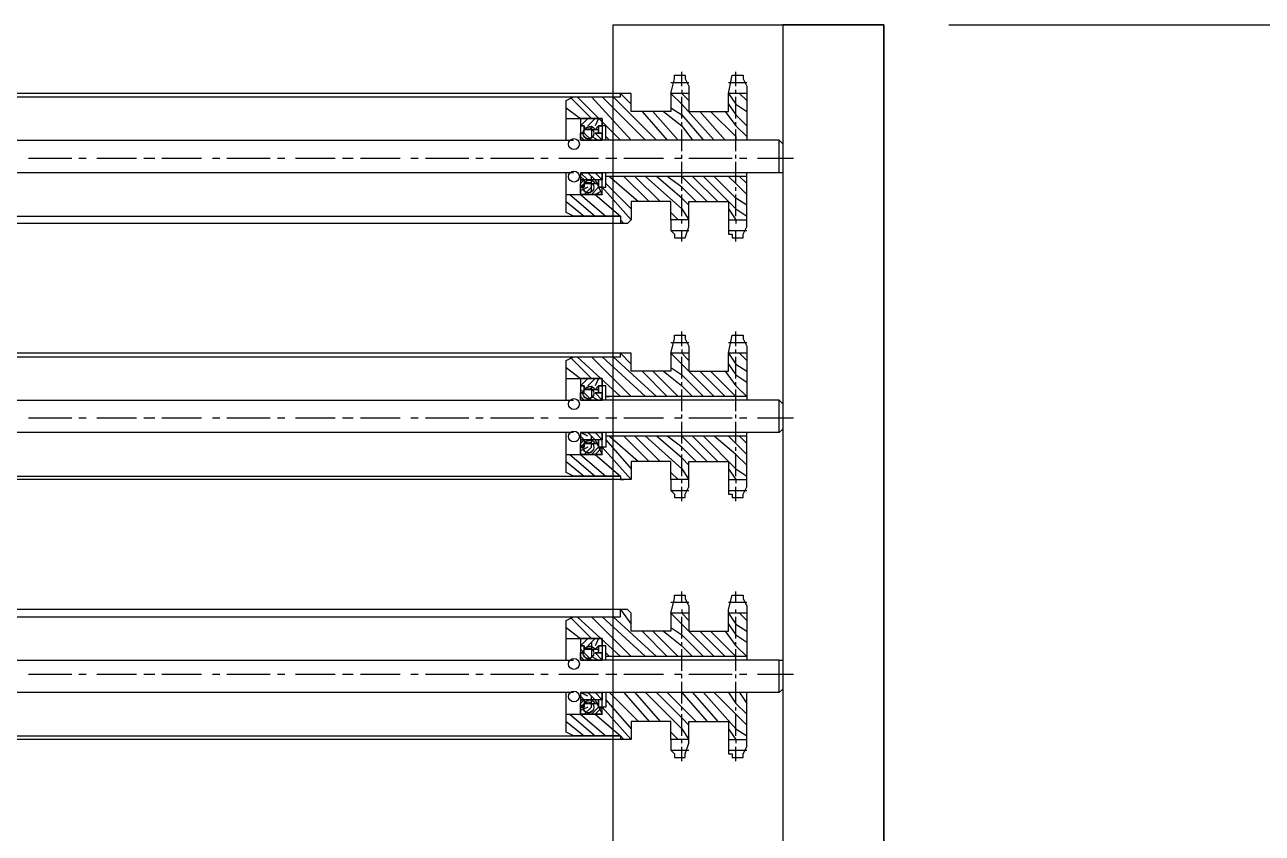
# Model space of a CAD drawing. Header units: millimetres. Extents: x -283029 to -254660, y -24907 to 10674.
# Drawn here: x -279301.25 to -279285.39, y -18354.24 to -18343.88 of the extents above; entities that cross this region are included whole.
import ezdxf

# ---------------------------------------------------------------- set-up
doc = ezdxf.new("R2010")
doc.units = ezdxf.units.MM
doc.header["$LTSCALE"] = 100
doc.layers.add('PDF2_0', color=2, linetype='Continuous')
doc.layers.add('PDF2_3中心线层', color=2, linetype='Continuous')

msp = doc.modelspace()

# ---------------------------------------------------------------- linework, layer by layer
at = {"layer": 'PDF2_0', "color": 7, "lineweight": 25}
for points in [[(-279290.238, -18343.881), (-279290.238, -18367.203), (-279293.708, -18367.203), (-279293.708, -18343.881)], [(-279291.534, -18343.881), (-279291.534, -18367.203), (-279290.238, -18367.203), (-279290.238, -18343.881)]]:
    msp.add_lwpolyline(points, close=True, dxfattribs=at)
at = {"layer": 'PDF2_0', "color": 3, "lineweight": 25}
msp.add_lwpolyline([(-279289.405, -18343.881), (-279282.279, -18343.881)], dxfattribs=at)
at = {"layer": 'PDF2_0', "lineweight": 25}
for points in [[(-279292.829, -18344.668), (-279292.829, -18344.483)], [(-279292.135, -18344.668), (-279292.135, -18344.483)], [(-279292.413, -18345.362), (-279292.829, -18344.899), (-279292.968, -18344.761), (-279292.922, -18344.576), (-279292.922, -18344.529), (-279292.783, -18344.529), (-279292.783, -18344.576), (-279292.737, -18344.668), (-279292.737, -18344.714), (-279292.737, -18344.761), (-279292.737, -18344.807), (-279292.737, -18344.946), (-279292.737, -18344.992), (-279292.552, -18344.992), (-279292.32, -18344.992), (-279292.228, -18344.992), (-279292.228, -18344.761), (-279292.181, -18344.529), (-279292.043, -18344.529), (-279292.043, -18344.576), (-279291.996, -18344.668), (-279291.996, -18344.714), (-279291.996, -18344.761), (-279292.228, -18344.761), (-279292.135, -18344.899), (-279291.996, -18344.992)], [(-279292.968, -18344.622), (-279292.875, -18344.622), (-279292.829, -18344.622), (-279292.737, -18344.622)], [(-279292.228, -18344.622), (-279292.135, -18344.622), (-279292.089, -18344.622), (-279291.996, -18344.622)], [(-279294.31, -18345.362), (-279294.31, -18344.853), (-279294.217, -18344.807), (-279293.616, -18344.807)], [(-279294.264, -18344.807), (-279293.986, -18345.085)], [(-279294.171, -18344.807), (-279293.616, -18345.362)], [(-279293.986, -18344.807), (-279293.477, -18345.362)], [(-279291.996, -18344.761), (-279291.996, -18345.362), (-279293.801, -18345.362), (-279293.801, -18345.177), (-279293.847, -18345.177)], [(-279293.847, -18344.807), (-279293.292, -18345.362)], [(-279293.708, -18344.807), (-279293.153, -18345.362)], [(-279292.737, -18344.761), (-279292.968, -18344.761), (-279292.968, -18344.992), (-279293.477, -18344.992), (-279293.477, -18344.761), (-279293.523, -18344.761), (-279293.616, -18344.761), (-279293.477, -18344.899)], [(-279292.829, -18344.714), (-279292.829, -18344.761), (-279292.737, -18344.853)], [(-279292.829, -18345.085), (-279292.829, -18344.807)], [(-279292.135, -18344.761), (-279292.135, -18344.714)], [(-279292.135, -18345.085), (-279292.135, -18344.807)], [(-279292.089, -18344.761), (-279291.996, -18344.853)], [(-279294.31, -18344.946), (-279294.125, -18345.085), (-279294.125, -18345.362)], [(-279292.968, -18344.946), (-279292.829, -18345.038), (-279292.552, -18345.362)], [(-279292.228, -18344.899), (-279292.135, -18345.038), (-279291.996, -18345.177)], [(-279294.31, -18345.085), (-279294.31, -18345.085)], [(-279294.31, -18345.085), (-279294.125, -18345.085), (-279294.125, -18345.177)], [(-279293.894, -18345.223), (-279293.894, -18345.177), (-279293.847, -18345.177), (-279293.894, -18345.177), (-279293.847, -18345.177), (-279293.847, -18345.085), (-279294.125, -18345.085), (-279293.847, -18345.085), (-279293.847, -18345.362), (-279293.847, -18345.27)], [(-279294.125, -18345.085), (-279294.125, -18345.131)], [(-279293.94, -18345.085), (-279294.032, -18345.177)], [(-279293.894, -18345.085), (-279293.94, -18345.177)], [(-279293.338, -18344.992), (-279293.014, -18345.362)], [(-279293.199, -18344.992), (-279292.875, -18345.362)], [(-279293.061, -18344.992), (-279292.829, -18345.177), (-279292.69, -18345.362)], [(-279292.829, -18345.177), (-279292.829, -18345.131)], [(-279292.598, -18344.992), (-279292.274, -18345.362)], [(-279292.459, -18344.992), (-279292.135, -18345.316), (-279292.135, -18345.362)], [(-279292.274, -18344.992), (-279292.135, -18345.177), (-279291.996, -18345.316)], [(-279292.135, -18345.177), (-279292.135, -18345.131)], [(-279291.58, -18345.362), (-279294.125, -18345.362), (-279294.125, -18345.27), (-279294.079, -18345.27), (-279294.125, -18345.27)], [(-279294.079, -18345.223), (-279294.079, -18345.223)], [(-279294.079, -18345.27), (-279293.986, -18345.362)], [(-279293.986, -18345.177), (-279293.986, -18345.316), (-279293.894, -18345.362)], [(-279293.94, -18345.27), (-279293.847, -18345.27), (-279293.94, -18345.27)], [(-279293.94, -18345.27), (-279293.847, -18345.362)], [(-279293.894, -18345.177), (-279293.894, -18345.177)], [(-279292.829, -18345.501), (-279292.829, -18345.223)], [(-279292.135, -18345.501), (-279292.135, -18345.223)], [(-279314.763, -18345.362), (-279294.217, -18345.362)], [(-279294.125, -18345.316), (-279294.079, -18345.362)], [(-279294.125, -18345.362), (-279293.847, -18345.362), (-279294.125, -18345.362)], [(-279293.801, -18345.316), (-279293.755, -18345.362)], [(-279292.829, -18345.594), (-279292.829, -18345.547)], [(-279292.135, -18345.594), (-279292.135, -18345.547)], [(-279294.217, -18345.779), (-279314.763, -18345.779), (-279314.856, -18345.686)], [(-279292.829, -18345.917), (-279292.829, -18345.64)], [(-279292.135, -18345.917), (-279292.135, -18345.64)], [(-279315.087, -18346.288), (-279314.763, -18346.334), (-279293.616, -18346.334), (-279294.217, -18346.334), (-279294.31, -18346.288), (-279294.31, -18345.779)], [(-279291.58, -18345.779), (-279294.125, -18345.779), (-279293.847, -18345.779), (-279294.125, -18345.779), (-279294.125, -18346.056), (-279293.801, -18346.334)], [(-279294.032, -18345.871), (-279294.125, -18345.779), (-279294.125, -18345.871)], [(-279294.032, -18345.779), (-279293.94, -18345.871), (-279294.125, -18345.871), (-279294.079, -18345.871), (-279294.125, -18345.825)], [(-279293.894, -18345.917), (-279293.894, -18345.964), (-279293.894, -18345.917), (-279293.94, -18345.917), (-279293.894, -18345.917), (-279293.894, -18345.964), (-279293.986, -18346.056)], [(-279293.94, -18345.779), (-279293.847, -18345.871)], [(-279293.894, -18345.779), (-279293.847, -18345.779)], [(-279293.894, -18345.871), (-279293.894, -18345.917), (-279293.894, -18345.871)], [(-279293.847, -18345.964), (-279293.801, -18345.964), (-279293.801, -18345.779)], [(-279291.996, -18345.825), (-279293.801, -18345.825)], [(-279293.801, -18345.917), (-279293.477, -18346.241)], [(-279293.755, -18345.825), (-279293.384, -18346.149)], [(-279293.292, -18345.825), (-279292.829, -18346.241), (-279292.737, -18346.38), (-279292.968, -18346.38), (-279292.968, -18346.149), (-279293.477, -18346.149), (-279293.477, -18346.38), (-279293.523, -18346.427), (-279293.616, -18346.427)], [(-279293.57, -18345.825), (-279293.246, -18346.149)], [(-279293.431, -18345.825), (-279293.107, -18346.149)], [(-279292.737, -18346.195), (-279292.829, -18346.103), (-279293.153, -18345.825)], [(-279292.644, -18346.149), (-279292.829, -18345.964), (-279293.014, -18345.825)], [(-279292.968, -18346.38), (-279292.968, -18346.519), (-279292.922, -18346.565), (-279292.922, -18346.612), (-279292.875, -18346.612), (-279292.783, -18346.612), (-279292.737, -18346.473), (-279292.737, -18346.38), (-279292.737, -18346.195), (-279292.737, -18346.149), (-279292.228, -18346.149), (-279292.228, -18346.195), (-279292.228, -18346.241), (-279292.228, -18346.38), (-279292.228, -18346.427), (-279292.228, -18346.473), (-279292.228, -18346.565), (-279292.181, -18346.565), (-279292.181, -18346.612), (-279292.135, -18346.612), (-279292.043, -18346.612), (-279292.043, -18346.565), (-279291.996, -18346.473), (-279291.996, -18346.427), (-279291.996, -18346.38), (-279291.996, -18346.01), (-279291.996, -18345.779)], [(-279292.829, -18345.825), (-279292.505, -18346.149)], [(-279292.69, -18345.825), (-279292.366, -18346.149)], [(-279292.552, -18345.825), (-279292.135, -18346.241), (-279291.996, -18346.334)], [(-279291.996, -18346.195), (-279292.135, -18346.103), (-279292.413, -18345.825)], [(-279292.228, -18345.825), (-279292.135, -18345.917), (-279291.996, -18346.056)], [(-279292.089, -18345.825), (-279291.996, -18345.917)], [(-279294.31, -18346.056), (-279294.125, -18346.056), (-279294.125, -18345.964)], [(-279294.264, -18346.056), (-279293.94, -18346.334)], [(-279294.032, -18345.964), (-279294.125, -18346.01)], [(-279294.125, -18345.964), (-279294.125, -18345.964)], [(-279294.125, -18346.056), (-279293.847, -18346.056), (-279294.125, -18346.056)], [(-279293.986, -18345.964), (-279294.079, -18346.056)], [(-279293.847, -18346.056), (-279293.847, -18345.964), (-279293.894, -18345.964), (-279293.847, -18345.964), (-279293.477, -18346.38)], [(-279292.829, -18346.01), (-279292.829, -18345.964)], [(-279292.829, -18346.334), (-279292.829, -18346.056)], [(-279292.135, -18346.01), (-279292.135, -18345.964)], [(-279292.135, -18346.334), (-279292.135, -18346.056)], [(-279294.31, -18346.149), (-279294.079, -18346.334)], [(-279292.228, -18346.241), (-279292.135, -18346.38), (-279292.135, -18346.427)], [(-279293.616, -18346.38), (-279293.57, -18346.427)], [(-279292.968, -18346.288), (-279292.875, -18346.38)], [(-279292.829, -18346.427), (-279292.829, -18346.38)], [(-279292.228, -18346.38), (-279291.996, -18346.38)], [(-279292.135, -18346.38), (-279292.135, -18346.38)], [(-279292.968, -18346.519), (-279292.875, -18346.519), (-279292.829, -18346.519), (-279292.737, -18346.519)], [(-279292.829, -18346.658), (-279292.829, -18346.519)], [(-279292.228, -18346.519), (-279292.135, -18346.519), (-279292.089, -18346.519), (-279291.996, -18346.519)], [(-279292.135, -18346.658), (-279292.135, -18346.519)], [(-279292.829, -18348), (-279292.829, -18347.815)], [(-279292.135, -18348), (-279292.135, -18347.815)], [(-279292.413, -18348.648), (-279292.829, -18348.231), (-279292.968, -18348.092), (-279292.922, -18347.907), (-279292.922, -18347.861), (-279292.783, -18347.861), (-279292.783, -18347.907), (-279292.737, -18348), (-279292.737, -18348.046), (-279292.737, -18348.092), (-279292.737, -18348.139), (-279292.737, -18348.277), (-279292.737, -18348.324), (-279292.552, -18348.324), (-279292.32, -18348.324), (-279292.228, -18348.324), (-279292.228, -18348.092), (-279292.181, -18347.861), (-279292.043, -18347.861), (-279292.043, -18347.907), (-279291.996, -18348), (-279291.996, -18348.046), (-279291.996, -18348.092), (-279292.228, -18348.092), (-279292.135, -18348.231), (-279291.996, -18348.324)], [(-279292.968, -18347.954), (-279292.875, -18347.954), (-279292.829, -18347.954), (-279292.737, -18347.954)], [(-279292.228, -18347.954), (-279292.135, -18347.954), (-279292.089, -18347.954), (-279291.996, -18347.954)], [(-279294.31, -18348.694), (-279294.31, -18348.185), (-279294.217, -18348.139), (-279293.616, -18348.139)], [(-279294.264, -18348.139), (-279293.986, -18348.416)], [(-279294.171, -18348.139), (-279293.616, -18348.648)], [(-279293.986, -18348.139), (-279293.477, -18348.648)], [(-279293.847, -18348.139), (-279293.292, -18348.648)], [(-279293.708, -18348.139), (-279293.153, -18348.648)], [(-279292.737, -18348.092), (-279292.968, -18348.092), (-279292.968, -18348.324), (-279293.477, -18348.324), (-279293.477, -18348.092), (-279293.523, -18348.092), (-279293.616, -18348.092), (-279293.477, -18348.231)], [(-279292.829, -18348.046), (-279292.829, -18348.092), (-279292.737, -18348.185)], [(-279292.829, -18348.416), (-279292.829, -18348.139)], [(-279292.135, -18348.092), (-279292.135, -18348.046)], [(-279292.135, -18348.416), (-279292.135, -18348.139)], [(-279292.089, -18348.092), (-279291.996, -18348.185)], [(-279291.996, -18348.092), (-279291.996, -18348.694)], [(-279294.31, -18348.277), (-279294.125, -18348.416), (-279294.125, -18348.694)], [(-279292.968, -18348.277), (-279292.829, -18348.37), (-279292.552, -18348.648)], [(-279292.228, -18348.231), (-279292.135, -18348.37), (-279291.996, -18348.463)], [(-279294.31, -18348.416), (-279294.31, -18348.416)], [(-279294.31, -18348.416), (-279294.125, -18348.416), (-279294.125, -18348.509)], [(-279293.894, -18348.555), (-279293.894, -18348.509), (-279293.847, -18348.509), (-279293.894, -18348.509), (-279293.847, -18348.509), (-279293.847, -18348.416), (-279294.125, -18348.416), (-279293.847, -18348.416), (-279293.847, -18348.694), (-279293.847, -18348.601)], [(-279294.125, -18348.416), (-279294.125, -18348.463)], [(-279293.94, -18348.416), (-279294.032, -18348.509)], [(-279293.894, -18348.416), (-279293.94, -18348.509)], [(-279292.274, -18348.324), (-279292.135, -18348.509), (-279291.996, -18348.648), (-279293.801, -18348.648), (-279293.755, -18348.648)], [(-279293.338, -18348.324), (-279293.014, -18348.648)], [(-279293.199, -18348.324), (-279292.875, -18348.648)], [(-279293.061, -18348.324), (-279292.829, -18348.509), (-279292.69, -18348.648)], [(-279292.829, -18348.509), (-279292.829, -18348.463)], [(-279292.598, -18348.324), (-279292.274, -18348.648)], [(-279292.459, -18348.324), (-279292.135, -18348.648)], [(-279292.135, -18348.509), (-279292.135, -18348.463)], [(-279291.58, -18348.694), (-279294.125, -18348.694), (-279294.125, -18348.601), (-279294.079, -18348.601), (-279294.125, -18348.601)], [(-279294.079, -18348.555), (-279294.079, -18348.555)], [(-279294.079, -18348.601), (-279293.986, -18348.694)], [(-279293.986, -18348.509), (-279293.986, -18348.648), (-279293.894, -18348.694)], [(-279293.94, -18348.601), (-279293.847, -18348.601), (-279293.94, -18348.601)], [(-279293.94, -18348.601), (-279293.847, -18348.694)], [(-279293.894, -18348.509), (-279293.894, -18348.509)], [(-279293.801, -18348.694), (-279293.801, -18348.509), (-279293.847, -18348.509)], [(-279292.829, -18348.833), (-279292.829, -18348.555)], [(-279292.135, -18348.833), (-279292.135, -18348.555)], [(-279314.763, -18348.694), (-279294.217, -18348.694)], [(-279294.125, -18348.648), (-279294.079, -18348.694)], [(-279294.125, -18348.694), (-279293.847, -18348.694), (-279294.125, -18348.694)], [(-279292.829, -18348.925), (-279292.829, -18348.879)], [(-279292.135, -18348.925), (-279292.135, -18348.879)], [(-279294.217, -18349.11), (-279314.763, -18349.11), (-279314.856, -18349.018)], [(-279292.829, -18349.249), (-279292.829, -18348.972)], [(-279292.135, -18349.249), (-279292.135, -18348.972)], [(-279315.087, -18349.666), (-279314.763, -18349.666), (-279293.616, -18349.666), (-279294.217, -18349.666), (-279294.31, -18349.619), (-279294.31, -18349.11)], [(-279291.58, -18349.11), (-279294.125, -18349.11), (-279293.847, -18349.11), (-279294.125, -18349.11), (-279294.125, -18349.388), (-279293.801, -18349.666)], [(-279294.032, -18349.157), (-279294.125, -18349.11), (-279294.125, -18349.203)], [(-279294.032, -18349.11), (-279293.94, -18349.203), (-279294.125, -18349.203), (-279294.079, -18349.203), (-279294.125, -18349.157)], [(-279294.079, -18349.388), (-279293.986, -18349.295), (-279293.986, -18349.157)], [(-279293.894, -18349.249), (-279293.894, -18349.295), (-279293.894, -18349.249), (-279293.94, -18349.249), (-279293.894, -18349.249), (-279293.894, -18349.295), (-279293.986, -18349.388)], [(-279293.94, -18349.11), (-279293.847, -18349.203)], [(-279293.894, -18349.11), (-279293.847, -18349.11)], [(-279293.894, -18349.203), (-279293.894, -18349.249), (-279293.894, -18349.203)], [(-279291.996, -18349.157), (-279293.801, -18349.157)], [(-279293.801, -18349.203), (-279293.477, -18349.573)], [(-279293.755, -18349.157), (-279293.384, -18349.481)], [(-279293.292, -18349.157), (-279292.829, -18349.573), (-279292.737, -18349.712), (-279292.968, -18349.712), (-279292.968, -18349.481), (-279293.477, -18349.481), (-279293.477, -18349.712), (-279293.523, -18349.712), (-279293.616, -18349.712), (-279293.57, -18349.712)], [(-279293.57, -18349.157), (-279293.246, -18349.481)], [(-279293.431, -18349.157), (-279293.107, -18349.481)], [(-279292.737, -18349.527), (-279292.829, -18349.434), (-279293.153, -18349.157)], [(-279292.644, -18349.481), (-279292.829, -18349.295), (-279293.014, -18349.157)], [(-279292.968, -18349.712), (-279292.968, -18349.851), (-279292.922, -18349.897), (-279292.922, -18349.943), (-279292.875, -18349.943), (-279292.783, -18349.943), (-279292.783, -18349.897), (-279292.737, -18349.804), (-279292.737, -18349.712), (-279292.737, -18349.527), (-279292.737, -18349.481), (-279292.228, -18349.481), (-279292.228, -18349.527), (-279292.228, -18349.573), (-279292.228, -18349.712), (-279292.228, -18349.758), (-279292.228, -18349.804), (-279292.228, -18349.897), (-279292.181, -18349.897), (-279292.181, -18349.943), (-279292.135, -18349.943), (-279292.043, -18349.943), (-279292.043, -18349.897), (-279291.996, -18349.804), (-279291.996, -18349.758), (-279291.996, -18349.712), (-279291.996, -18349.342), (-279291.996, -18349.11)], [(-279292.829, -18349.157), (-279292.505, -18349.481)], [(-279292.69, -18349.157), (-279292.366, -18349.481)], [(-279292.552, -18349.157), (-279292.135, -18349.573), (-279291.996, -18349.666)], [(-279291.996, -18349.527), (-279292.135, -18349.388), (-279292.413, -18349.157)], [(-279292.228, -18349.157), (-279292.135, -18349.249), (-279291.996, -18349.388)], [(-279292.089, -18349.157), (-279291.996, -18349.249)], [(-279294.31, -18349.388), (-279294.125, -18349.388), (-279294.125, -18349.295)], [(-279294.264, -18349.388), (-279293.94, -18349.666)], [(-279294.032, -18349.295), (-279294.125, -18349.342)], [(-279294.125, -18349.295), (-279294.125, -18349.295)], [(-279294.125, -18349.388), (-279293.847, -18349.388), (-279294.125, -18349.388)], [(-279293.847, -18349.388), (-279293.847, -18349.295), (-279293.894, -18349.295), (-279293.847, -18349.295), (-279293.477, -18349.712)], [(-279292.829, -18349.342), (-279292.829, -18349.295)], [(-279292.829, -18349.666), (-279292.829, -18349.388)], [(-279292.135, -18349.342), (-279292.135, -18349.295)], [(-279292.135, -18349.666), (-279292.135, -18349.388)], [(-279294.31, -18349.481), (-279294.079, -18349.666)], [(-279292.228, -18349.573), (-279292.135, -18349.712), (-279292.135, -18349.758)], [(-279292.968, -18349.619), (-279292.875, -18349.712)], [(-279292.829, -18349.758), (-279292.829, -18349.712)], [(-279292.228, -18349.712), (-279291.996, -18349.712)], [(-279292.135, -18349.712), (-279292.135, -18349.712)], [(-279292.968, -18349.851), (-279292.875, -18349.851), (-279292.829, -18349.851), (-279292.737, -18349.851)], [(-279292.829, -18349.99), (-279292.829, -18349.804)], [(-279292.228, -18349.851), (-279292.135, -18349.851), (-279292.089, -18349.851), (-279291.996, -18349.851)], [(-279292.135, -18349.99), (-279292.135, -18349.804)], [(-279292.829, -18351.285), (-279292.829, -18351.146)], [(-279292.135, -18351.285), (-279292.135, -18351.146)], [(-279292.413, -18351.979), (-279292.829, -18351.563), (-279292.968, -18351.424), (-279292.922, -18351.239), (-279292.922, -18351.193), (-279292.783, -18351.193), (-279292.783, -18351.239), (-279292.737, -18351.332), (-279292.737, -18351.378), (-279292.737, -18351.424), (-279292.737, -18351.47), (-279292.737, -18351.609), (-279292.737, -18351.655), (-279292.552, -18351.655), (-279292.32, -18351.655), (-279292.228, -18351.655), (-279292.228, -18351.609), (-279292.228, -18351.424), (-279292.228, -18351.378), (-279292.181, -18351.193), (-279292.043, -18351.193), (-279292.043, -18351.239), (-279291.996, -18351.332), (-279291.996, -18351.378), (-279291.996, -18351.424), (-279292.228, -18351.424), (-279292.135, -18351.563), (-279291.996, -18351.655)], [(-279292.968, -18351.285), (-279292.875, -18351.285), (-279292.829, -18351.285), (-279292.737, -18351.285)], [(-279292.228, -18351.285), (-279292.135, -18351.285), (-279292.089, -18351.285), (-279291.996, -18351.285)], [(-279294.31, -18352.026), (-279294.31, -18351.517), (-279294.217, -18351.47), (-279293.616, -18351.47)], [(-279294.264, -18351.47), (-279293.986, -18351.748)], [(-279294.171, -18351.47), (-279293.616, -18351.979)], [(-279293.986, -18351.47), (-279293.477, -18351.979)], [(-279293.847, -18351.47), (-279293.292, -18351.979)], [(-279293.708, -18351.47), (-279293.153, -18351.979)], [(-279292.737, -18351.424), (-279292.968, -18351.424), (-279292.968, -18351.655), (-279293.477, -18351.655), (-279293.477, -18351.424), (-279293.523, -18351.378), (-279293.616, -18351.378), (-279293.477, -18351.563)], [(-279292.829, -18351.378), (-279292.829, -18351.424), (-279292.737, -18351.517)], [(-279292.829, -18351.748), (-279292.829, -18351.47)], [(-279292.135, -18351.424), (-279292.135, -18351.378)], [(-279292.135, -18351.748), (-279292.135, -18351.47)], [(-279292.089, -18351.424), (-279291.996, -18351.517)], [(-279291.996, -18351.424), (-279291.996, -18352.026)], [(-279294.31, -18351.609), (-279294.125, -18351.748), (-279294.125, -18352.026)], [(-279292.968, -18351.609), (-279292.829, -18351.702), (-279292.552, -18351.979)], [(-279292.228, -18351.563), (-279292.135, -18351.702), (-279291.996, -18351.794)], [(-279294.31, -18351.748), (-279294.31, -18351.748)], [(-279294.31, -18351.748), (-279294.125, -18351.748), (-279294.125, -18351.841)], [(-279293.894, -18351.887), (-279293.894, -18351.841), (-279293.847, -18351.841), (-279293.894, -18351.841), (-279293.847, -18351.841), (-279293.847, -18351.748), (-279294.125, -18351.748), (-279293.847, -18351.748), (-279293.847, -18352.026), (-279293.847, -18351.933)], [(-279294.125, -18351.748), (-279294.125, -18351.794)], [(-279293.94, -18351.748), (-279294.032, -18351.841)], [(-279293.986, -18351.794), (-279293.986, -18351.979), (-279293.894, -18352.026)], [(-279293.894, -18351.748), (-279293.94, -18351.841)], [(-279292.274, -18351.655), (-279292.135, -18351.841), (-279291.996, -18351.979), (-279293.801, -18351.979)], [(-279293.338, -18351.655), (-279293.014, -18351.979)], [(-279293.199, -18351.655), (-279292.875, -18351.979)], [(-279293.061, -18351.655), (-279292.829, -18351.841), (-279292.69, -18351.979)], [(-279292.829, -18351.841), (-279292.829, -18351.794)], [(-279292.598, -18351.655), (-279292.274, -18351.979)], [(-279292.459, -18351.655), (-279292.135, -18351.979)], [(-279292.135, -18351.841), (-279292.135, -18351.794)], [(-279291.58, -18352.026), (-279294.125, -18352.026), (-279294.125, -18351.933), (-279294.079, -18351.933), (-279294.125, -18351.933)], [(-279294.079, -18351.887), (-279294.079, -18351.887)], [(-279294.079, -18351.933), (-279293.986, -18352.026)], [(-279293.94, -18351.933), (-279293.847, -18351.933), (-279293.94, -18351.933)], [(-279293.94, -18351.933), (-279293.847, -18352.026)], [(-279293.894, -18351.841), (-279293.894, -18351.841)], [(-279293.801, -18352.026), (-279293.801, -18351.841), (-279293.847, -18351.841)], [(-279293.801, -18351.933), (-279293.755, -18351.979)], [(-279292.829, -18352.164), (-279292.829, -18351.887)], [(-279292.135, -18352.164), (-279292.135, -18351.887)], [(-279314.763, -18352.026), (-279294.217, -18352.026)], [(-279294.125, -18351.979), (-279294.079, -18352.026)], [(-279294.125, -18352.026), (-279293.847, -18352.026), (-279294.125, -18352.026)], [(-279292.829, -18352.257), (-279292.829, -18352.211)], [(-279292.135, -18352.257), (-279292.135, -18352.211)], [(-279294.217, -18352.442), (-279314.763, -18352.442), (-279314.856, -18352.35)], [(-279292.829, -18352.581), (-279292.829, -18352.303)], [(-279292.135, -18352.581), (-279292.135, -18352.303)], [(-279315.087, -18352.997), (-279314.763, -18352.997), (-279293.616, -18352.997), (-279294.217, -18352.997), (-279294.31, -18352.951), (-279294.31, -18352.442)], [(-279291.58, -18352.442), (-279294.125, -18352.442), (-279293.847, -18352.442), (-279294.125, -18352.442), (-279294.125, -18352.72), (-279293.801, -18352.997)], [(-279294.032, -18352.488), (-279294.125, -18352.442), (-279294.125, -18352.535)], [(-279294.032, -18352.442), (-279293.94, -18352.535), (-279294.125, -18352.535), (-279294.079, -18352.535), (-279294.125, -18352.488)], [(-279294.079, -18352.72), (-279293.986, -18352.627), (-279293.986, -18352.488)], [(-279293.894, -18352.581), (-279293.894, -18352.627), (-279293.894, -18352.581), (-279293.94, -18352.581), (-279293.894, -18352.581), (-279293.894, -18352.627), (-279293.986, -18352.72)], [(-279292.968, -18353.044), (-279292.968, -18353.182), (-279292.922, -18353.229), (-279292.922, -18353.275), (-279292.875, -18353.275), (-279292.783, -18353.275), (-279292.783, -18353.229), (-279292.737, -18353.09), (-279292.737, -18353.044), (-279292.737, -18352.859), (-279292.737, -18352.812), (-279292.228, -18352.812), (-279292.228, -18352.859), (-279292.228, -18352.905), (-279292.228, -18353.044), (-279292.228, -18353.09), (-279292.228, -18353.136), (-279292.228, -18353.229), (-279292.181, -18353.229), (-279292.181, -18353.275), (-279292.135, -18353.275), (-279292.043, -18353.275), (-279292.043, -18353.229), (-279291.996, -18353.136), (-279291.996, -18353.09), (-279291.996, -18353.044), (-279291.996, -18352.673), (-279291.996, -18352.442), (-279293.801, -18352.442), (-279293.801, -18352.627), (-279293.847, -18352.627), (-279293.94, -18352.72), (-279293.616, -18352.997), (-279293.57, -18353.044)], [(-279293.94, -18352.442), (-279293.847, -18352.535)], [(-279293.894, -18352.442), (-279293.847, -18352.442)], [(-279293.894, -18352.535), (-279293.894, -18352.581), (-279293.894, -18352.535)], [(-279293.801, -18352.535), (-279293.477, -18352.905)], [(-279293.755, -18352.442), (-279293.384, -18352.812)], [(-279293.292, -18352.442), (-279292.829, -18352.905), (-279292.737, -18353.044), (-279292.968, -18353.044), (-279292.968, -18352.812), (-279293.477, -18352.812), (-279293.477, -18353.044), (-279293.523, -18353.044), (-279293.616, -18353.044)], [(-279293.57, -18352.442), (-279293.246, -18352.812)], [(-279293.431, -18352.442), (-279293.107, -18352.812)], [(-279292.737, -18352.859), (-279292.829, -18352.766), (-279293.153, -18352.442)], [(-279292.644, -18352.812), (-279292.829, -18352.627), (-279293.014, -18352.442)], [(-279292.829, -18352.442), (-279292.505, -18352.812)], [(-279292.69, -18352.442), (-279292.366, -18352.812)], [(-279292.552, -18352.442), (-279292.135, -18352.905), (-279291.996, -18352.997)], [(-279291.996, -18352.859), (-279292.135, -18352.72), (-279292.413, -18352.442)], [(-279292.228, -18352.442), (-279292.135, -18352.581), (-279291.996, -18352.72)], [(-279292.089, -18352.442), (-279291.996, -18352.581)], [(-279294.31, -18352.72), (-279294.125, -18352.72), (-279294.125, -18352.627)], [(-279294.264, -18352.72), (-279293.94, -18352.997)], [(-279294.032, -18352.627), (-279294.125, -18352.673)], [(-279294.125, -18352.627), (-279294.125, -18352.627)], [(-279294.125, -18352.72), (-279293.847, -18352.72), (-279294.125, -18352.72)], [(-279293.847, -18352.72), (-279293.847, -18352.627), (-279293.894, -18352.627), (-279293.847, -18352.627), (-279293.477, -18353.044)], [(-279292.829, -18352.673), (-279292.829, -18352.627)], [(-279292.829, -18352.997), (-279292.829, -18352.72)], [(-279292.135, -18352.673), (-279292.135, -18352.627)], [(-279292.135, -18352.997), (-279292.135, -18352.72)], [(-279294.31, -18352.812), (-279294.079, -18352.997)], [(-279292.228, -18352.905), (-279292.135, -18353.044), (-279292.135, -18353.09)], [(-279292.968, -18352.951), (-279292.875, -18353.044)], [(-279292.829, -18353.09), (-279292.829, -18353.044)], [(-279292.228, -18353.044), (-279291.996, -18353.044)], [(-279292.135, -18353.044), (-279292.135, -18353.044)], [(-279292.968, -18353.182), (-279292.875, -18353.182), (-279292.829, -18353.182), (-279292.737, -18353.182)], [(-279292.829, -18353.321), (-279292.829, -18353.136)], [(-279292.228, -18353.182), (-279292.135, -18353.182), (-279292.089, -18353.182), (-279291.996, -18353.182)], [(-279292.135, -18353.321), (-279292.135, -18353.136)]]:
    msp.add_lwpolyline(points, dxfattribs=at)
for points in [[(-279315.087, -18344.807), (-279314.763, -18344.807), (-279293.616, -18344.807), (-279293.616, -18344.761), (-279314.809, -18344.761), (-279315.133, -18344.761), (-279315.179, -18344.761), (-279315.179, -18345.223, -0.159525), (-279315.164, -18345.267, 0.152501), (-279315.226, -18345.316), (-279315.318, -18345.362), (-279315.226, -18345.455)], [(-279294.032, -18345.085), (-279294.125, -18345.177), (-279294.079, -18345.177), (-279294.125, -18345.177), (-279294.125, -18345.27), (-279294.079, -18345.27), (-279294.079, -18345.223), (-279294.079, -18345.177), (-279294.079, -18345.223), (-279293.94, -18345.223, 0.577372), (-279294.086, -18345.238)], [(-279293.847, -18346.01), (-279293.94, -18346.056), (-279293.616, -18346.334), (-279293.616, -18346.427), (-279314.809, -18346.427), (-279315.133, -18346.38), (-279315.179, -18346.38), (-279315.179, -18345.917, 0.197643), (-279315.177, -18345.969, -0.159525), (-279315.133, -18346.01), (-279315.133, -18345.964)], [(-279294.086, -18346.002, 0.577372), (-279293.986, -18346.01), (-279293.986, -18345.825)], [(-279315.087, -18348.139), (-279314.763, -18348.139), (-279293.616, -18348.139), (-279293.616, -18348.092), (-279314.809, -18348.092), (-279315.133, -18348.092), (-279315.179, -18348.092), (-279315.179, -18348.555, -0.159525), (-279315.164, -18348.599, 0.152501), (-279315.197, -18348.649)], [(-279294.032, -18348.416), (-279294.125, -18348.509), (-279294.079, -18348.509), (-279294.125, -18348.509), (-279294.125, -18348.555), (-279294.079, -18348.601), (-279294.079, -18348.555), (-279294.079, -18348.509), (-279294.079, -18348.555), (-279293.94, -18348.555, 0.577372), (-279294.086, -18348.57)], [(-279293.801, -18349.11), (-279293.801, -18349.295), (-279293.847, -18349.295), (-279293.94, -18349.388), (-279293.616, -18349.666), (-279293.616, -18349.712), (-279314.809, -18349.712), (-279315.133, -18349.712), (-279315.179, -18349.712), (-279315.179, -18349.249, 0.197643), (-279315.177, -18349.301, -0.159525), (-279315.133, -18349.342), (-279315.133, -18349.295)], [(-279315.087, -18351.517), (-279314.763, -18351.47), (-279293.616, -18351.47), (-279293.616, -18351.378), (-279314.809, -18351.378), (-279315.133, -18351.424), (-279315.179, -18351.424), (-279315.179, -18351.887, -0.159525), (-279315.164, -18351.931, 0.152501), (-279315.197, -18351.981)], [(-279294.032, -18351.748), (-279294.125, -18351.841), (-279294.079, -18351.841), (-279294.125, -18351.841), (-279294.125, -18351.887), (-279294.079, -18351.933), (-279294.079, -18351.887), (-279294.079, -18351.841), (-279294.079, -18351.887), (-279293.94, -18351.887, 0.577372), (-279294.086, -18351.902)], [(-279293.616, -18352.997), (-279293.616, -18353.044), (-279314.809, -18353.044), (-279315.133, -18353.044), (-279315.179, -18353.044), (-279315.179, -18352.581, 0.197643), (-279315.177, -18352.633, -0.159525), (-279315.133, -18352.673), (-279315.133, -18352.627)]]:
    msp.add_lwpolyline(points, format="xyb", dxfattribs=at)
for points in [[(-279293.94, -18345.223), (-279293.894, -18345.223), (-279293.894, -18345.177)], [(-279293.894, -18345.177), (-279293.894, -18345.223), (-279293.894, -18345.27)], [(-279291.534, -18345.779), (-279291.58, -18345.779), (-279291.58, -18345.362), (-279291.534, -18345.408)], [(-279294.079, -18345.964), (-279294.125, -18345.964), (-279294.125, -18345.917), (-279294.079, -18345.871), (-279294.079, -18345.917)], [(-279294.079, -18345.917), (-279294.125, -18345.964), (-279294.079, -18345.964)], [(-279293.847, -18346.056), (-279293.847, -18345.779), (-279293.847, -18345.871), (-279293.94, -18345.871)], [(-279293.94, -18348.555), (-279293.894, -18348.555), (-279293.894, -18348.509)], [(-279293.894, -18348.509), (-279293.894, -18348.555), (-279293.894, -18348.601), (-279293.894, -18348.555)], [(-279291.534, -18349.064), (-279291.58, -18349.11), (-279291.58, -18348.694), (-279291.534, -18348.74)], [(-279294.079, -18349.295), (-279294.125, -18349.295), (-279294.125, -18349.249), (-279294.079, -18349.203), (-279294.079, -18349.249)], [(-279294.079, -18349.249), (-279294.125, -18349.295), (-279294.079, -18349.295)], [(-279293.847, -18349.388), (-279293.847, -18349.11), (-279293.847, -18349.203), (-279293.94, -18349.203)], [(-279293.94, -18351.887), (-279293.894, -18351.887), (-279293.894, -18351.841)], [(-279293.894, -18351.841), (-279293.894, -18351.887), (-279293.894, -18351.933), (-279293.894, -18351.887)], [(-279291.534, -18352.396), (-279291.58, -18352.442), (-279291.58, -18352.026), (-279291.534, -18352.026)], [(-279294.079, -18352.627), (-279294.125, -18352.627), (-279294.125, -18352.581), (-279294.079, -18352.535), (-279294.079, -18352.581)], [(-279294.079, -18352.581), (-279294.125, -18352.627), (-279294.079, -18352.627)], [(-279293.847, -18352.72), (-279293.847, -18352.442), (-279293.847, -18352.535), (-279293.94, -18352.535)]]:
    msp.add_lwpolyline(points, close=True, dxfattribs=at)
for points in [[(-279294.079, -18345.917), (-279293.94, -18345.917, 0.577372)], [(-279294.079, -18349.249), (-279293.94, -18349.249, 0.577372)], [(-279294.079, -18352.581), (-279293.94, -18352.581, 0.577372)]]:
    msp.add_lwpolyline(points, format="xyb", close=True, dxfattribs=at)
for centre in [(-279294.026, -18345.273), (-279294.211, -18345.411), (-279294.211, -18345.828), (-279294.026, -18345.967), (-279294.026, -18348.605), (-279294.211, -18348.743), (-279294.211, -18349.16), (-279294.026, -18349.299), (-279294.026, -18351.936), (-279294.211, -18352.075), (-279294.211, -18352.492), (-279294.026, -18352.631)]:
    msp.add_circle(centre, 0.0694, dxfattribs=at)
for centre in [(-279294.026, -18345.273), (-279294.026, -18348.605), (-279294.026, -18349.299), (-279294.026, -18351.936), (-279294.026, -18352.631)]:
    msp.add_arc(centre, 0.0694, 209.9982, 330.0018, dxfattribs=at)
at = {"layer": 'PDF2_3中心线层', "lineweight": 25}
for points in [[(-279300.649, -18345.594), (-279301.205, -18345.594)], [(-279300.464, -18345.594), (-279300.557, -18345.594)], [(-279299.817, -18345.594), (-279300.326, -18345.594)], [(-279299.585, -18345.594), (-279299.724, -18345.594)], [(-279298.984, -18345.594), (-279299.493, -18345.594)], [(-279298.752, -18345.594), (-279298.845, -18345.594)], [(-279298.104, -18345.594), (-279298.66, -18345.594)], [(-279297.919, -18345.594), (-279298.012, -18345.594)], [(-279297.271, -18345.594), (-279297.781, -18345.594)], [(-279297.04, -18345.594), (-279297.179, -18345.594)], [(-279296.439, -18345.594), (-279296.948, -18345.594)], [(-279296.207, -18345.594), (-279296.3, -18345.594)], [(-279295.559, -18345.594), (-279296.115, -18345.594)], [(-279295.374, -18345.594), (-279295.467, -18345.594)], [(-279294.726, -18345.594), (-279295.282, -18345.594)], [(-279294.541, -18345.594), (-279294.634, -18345.594)], [(-279293.894, -18345.594), (-279294.403, -18345.594)], [(-279293.662, -18345.594), (-279293.801, -18345.594)], [(-279293.061, -18345.594), (-279293.57, -18345.594)], [(-279292.829, -18345.594), (-279292.922, -18345.594)], [(-279292.181, -18345.594), (-279292.737, -18345.594)], [(-279291.996, -18345.594), (-279292.089, -18345.594)], [(-279291.395, -18345.594), (-279291.857, -18345.594)], [(-279300.649, -18348.925), (-279301.205, -18348.925)], [(-279300.464, -18348.925), (-279300.557, -18348.925)], [(-279299.817, -18348.925), (-279300.326, -18348.925)], [(-279299.585, -18348.925), (-279299.724, -18348.925)], [(-279298.984, -18348.925), (-279299.493, -18348.925)], [(-279298.752, -18348.925), (-279298.845, -18348.925)], [(-279298.104, -18348.925), (-279298.66, -18348.925)], [(-279297.919, -18348.925), (-279298.012, -18348.925)], [(-279297.271, -18348.925), (-279297.781, -18348.925)], [(-279297.04, -18348.925), (-279297.179, -18348.925)], [(-279296.439, -18348.925), (-279296.948, -18348.925)], [(-279296.207, -18348.925), (-279296.3, -18348.925)], [(-279295.559, -18348.925), (-279296.115, -18348.925)], [(-279295.374, -18348.925), (-279295.467, -18348.925)], [(-279294.726, -18348.925), (-279295.282, -18348.925)], [(-279294.541, -18348.925), (-279294.634, -18348.925)], [(-279293.894, -18348.925), (-279294.403, -18348.925)], [(-279293.662, -18348.925), (-279293.801, -18348.925)], [(-279293.061, -18348.925), (-279293.57, -18348.925)], [(-279292.829, -18348.925), (-279292.922, -18348.925)], [(-279292.181, -18348.925), (-279292.737, -18348.925)], [(-279291.996, -18348.925), (-279292.089, -18348.925)], [(-279291.395, -18348.925), (-279291.857, -18348.925)], [(-279300.649, -18352.211), (-279301.205, -18352.211)], [(-279300.464, -18352.211), (-279300.557, -18352.211)], [(-279299.817, -18352.211), (-279300.326, -18352.211)], [(-279299.585, -18352.211), (-279299.724, -18352.211)], [(-279298.984, -18352.211), (-279299.493, -18352.211)], [(-279298.752, -18352.211), (-279298.845, -18352.211)], [(-279298.104, -18352.211), (-279298.66, -18352.211)], [(-279297.919, -18352.211), (-279298.012, -18352.211)], [(-279297.271, -18352.211), (-279297.781, -18352.211)], [(-279297.04, -18352.211), (-279297.179, -18352.211)], [(-279296.439, -18352.211), (-279296.948, -18352.211)], [(-279296.207, -18352.211), (-279296.3, -18352.211)], [(-279295.559, -18352.211), (-279296.115, -18352.211)], [(-279295.374, -18352.211), (-279295.467, -18352.211)], [(-279294.726, -18352.211), (-279295.282, -18352.211)], [(-279294.541, -18352.211), (-279294.634, -18352.211)], [(-279293.894, -18352.211), (-279294.403, -18352.211)], [(-279293.662, -18352.211), (-279293.801, -18352.211)], [(-279293.061, -18352.211), (-279293.57, -18352.211)], [(-279292.829, -18352.211), (-279292.922, -18352.211)], [(-279292.181, -18352.211), (-279292.737, -18352.211)], [(-279291.996, -18352.211), (-279292.089, -18352.211)], [(-279291.395, -18352.211), (-279291.857, -18352.211)]]:
    msp.add_lwpolyline(points, dxfattribs=at)

doc.saveas('drawing.dxf')
